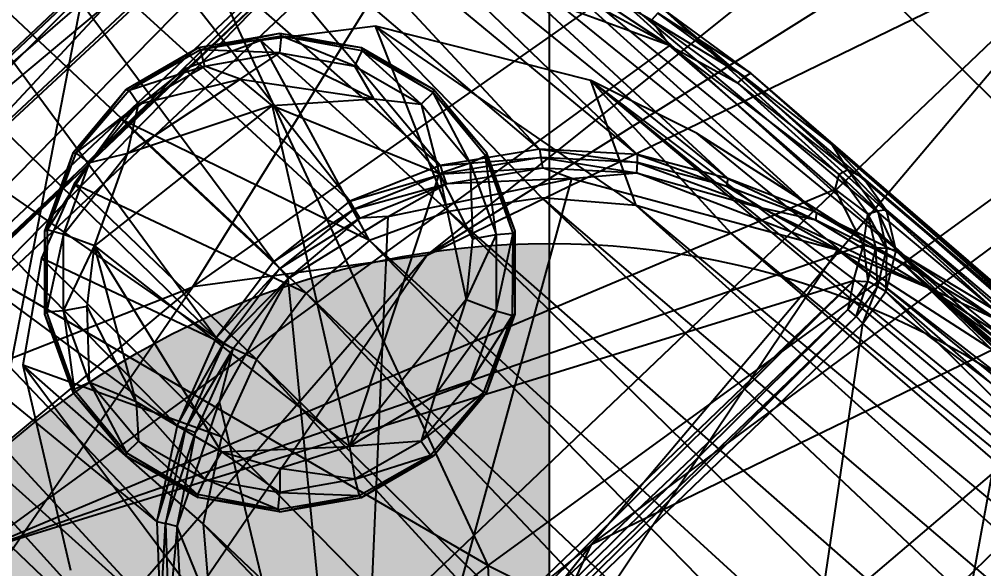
# Model space of a CAD drawing. Extents: x 11992 to 29481, y -6727 to 6811.
# Drawn here: x 16981.21 to 17013.16, y -1677.41 to -1659.22 of the extents above; entities that cross this region are included whole.
import ezdxf

# ---------------------------------------------------------------- set-up
doc = ezdxf.new("R2010")
doc.units = 0
doc.header["$MEASUREMENT"] = 0
doc.linetypes.add('DOTE', pattern=[2.42, 2, -0.2, 0.02, -0.2])
doc.layers.get('0').update_dxf_attribs({"color": 8, "linetype": 'CONTINUOUS'})
doc.layers.get('Defpoints').update_dxf_attribs({"color": 8, "linetype": 'CONTINUOUS'})
doc.layers.add('zoylight 2射灯', color=1, linetype='CONTINUOUS')
doc.layers.add('zoylight 4标注', color=9, linetype='CONTINUOUS')
doc.styles.add('CCD-DIM', font='archs.shx', dxfattribs={"width": 0.8})
doc.dimstyles.new('zoylight_DIM_40', dxfattribs={"dimscale": 40, "dimtxt": 1.9, "dimasz": 0.4, "dimexe": 0.5, "dimexo": 0.5, "dimgap": 0.5, "dimtad": 1, "dimdec": 0, "dimrnd": 5, "dimzin": 12, "dimdsep": 46, "dimtxsty": 'CCD-DIM', "dimblk": 'CCD_Dimension_Tick', "dimcen": 0.125, "dimclrd": 44, "dimclre": 44, "dimclrt": 50, "dimadec": 0, "dimazin": 0, "dimtfac": 1, "dimtdec": 0, "dimtmove": 2, "dimatfit": 3, "dimldrblk": 'CCD_Leader_Dot', "dimfxl": 0, "dimtvp": 1, "dimtolj": 1, "dimtzin": 0, "dimarcsym": 0})

# ---------------------------------------------------------------- blocks, each defined once
blk = doc.blocks.new('嵌入式射灯55')
at = {"layer": 'zoylight 2射灯'}
h = blk.add_hatch(color=256, dxfattribs=at)
h.dxf.hatch_style = 1
h.paths.add_polyline_path([(0, 0), (0, 27.5, 0.414214), (-27.5, 0)])
h.paths.add_polyline_path([(0, -27.5, 0.414214), (27.5, 0), (0, 0)])
blk.add_line((0, -48.125), (0, 48.125), dxfattribs=at)
blk.add_circle((0, 0), 27.5, dxfattribs=at)
blk = doc.blocks.new('CCD_Dimension_Tick')
at = {"color": 0, "linetype": 'ByBlock'}
for p, q in [((-1.0906, 0), (0, 0)), ((0, 0), (1.0906, 0))]:
    blk.add_line(p, q, dxfattribs=at)
at = {"color": 0, "linetype": 'Continuous', "const_width": 0.6075}
blk.add_lwpolyline([(-0.6104, -0.6104), (0.6104, 0.6104)], dxfattribs=at)
blk = doc.blocks.new('*D122')
at = {"layer": 'Defpoints', "color": 0, "linetype": 'Continuous'}
for p in [(16998.772, -1694.142, -420.001), (16919.975, -3240.351), (16998.772, -3240.351, -420.001)]:
    blk.add_point(p, dxfattribs=at)
at = {"layer": 'zoylight 4标注', "color": 44, "lineweight": -2}
for p, q in [((16978.772, -1694.142), (16899.975, -1694.142)), ((16919.975, -1710.142), (16919.975, -3224.351))]:
    blk.add_line(p, q, dxfattribs=at)
at = {"layer": 'zoylight 4标注', "color": 44, "linetype": 'Continuous', "lineweight": -2}
blk.add_line((16978.772, -3240.351), (16899.975, -3240.351), dxfattribs=at)
at = {"layer": 'zoylight 4标注', "color": 44, "linetype": 'Continuous', "lineweight": -2, "xscale": 16, "yscale": 16, "zscale": 16}
for p, rotation in [((16919.975, -1694.142), 90), ((16919.975, -3240.351), 270)]:
    blk.add_blockref('CCD_Dimension_Tick', p, dxfattribs=dict(at, rotation=rotation))
at = {"layer": 'zoylight 4标注', "color": 50, "linetype": 'Continuous', "insert": (16861.975, -2467.246), "char_height": 76, "attachment_point": 5, "rotation": 90, "style": 'CCD-DIM'}
blk.add_mtext('\\A1;1545', dxfattribs=at)
blk = doc.blocks.new('CCD_Leader_Dot')
at = {"color": 0, "linetype": 'ByBlock'}
blk.add_line((-5, 0), (-10, 0), dxfattribs=at)
at = {"color": 0, "linetype": 'ByBlock', "const_width": 5}
blk.add_lwpolyline([(-2.5, 0, 1), (2.5, 0, 1)], format="xyb", close=True, dxfattribs=at)
blk = doc.blocks.new('*D124')
at = {"layer": 'Defpoints', "color": 0, "linetype": 'Continuous'}
for p in [(16998.772, -1630.281), (16998.772, -1694.142, -420.001), (17698.772, -1694.142, -420.001)]:
    blk.add_point(p, dxfattribs=at)
at = {"layer": 'zoylight 4标注', "color": 44, "linetype": 'Continuous', "lineweight": -2}
blk.add_line((16998.772, -1674.142), (16998.772, -1610.281), dxfattribs=at)
at = {"layer": 'zoylight 4标注', "color": 44, "lineweight": -2}
for p, q in [((17698.772, -1674.142), (17698.772, -1610.281)), ((17682.772, -1630.281), (17014.772, -1630.281))]:
    blk.add_line(p, q, dxfattribs=at)
at = {"layer": 'zoylight 4标注', "color": 44, "linetype": 'Continuous', "lineweight": -2, "xscale": 16, "yscale": 16, "zscale": 16, "rotation": 180}
blk.add_blockref('CCD_Dimension_Tick', (16998.772, -1630.281), dxfattribs=at)
at = {"layer": 'zoylight 4标注', "color": 44, "linetype": 'Continuous', "lineweight": -2, "xscale": 16, "yscale": 16, "zscale": 16}
blk.add_blockref('CCD_Dimension_Tick', (17698.772, -1630.281), dxfattribs=at)
at = {"layer": 'zoylight 4标注', "color": 50, "linetype": 'Continuous', "insert": (17348.772, -1572.281), "char_height": 76, "attachment_point": 5, "style": 'CCD-DIM'}
blk.add_mtext('\\A1;700', dxfattribs=at)

msp = doc.modelspace()

# ---------------------------------------------------------------- linework, layer by layer
for p, q in [((16994.724, -1667.029, -1714.023), (17063.676, -1623.736, -1721.321)), ((16986.961, -1668.075, -1714.131), (17038.858, -1631.69, -1719.945)), ((16994.724, -1667.029, -1714.023), (17038.858, -1631.69, -1719.945)), ((16997.702, -1646.189, -1750.649), (17015.346, -1663.763, -1921.458)), ((16998.673, -1646.543, -1718.144), (16962.955, -1682.867, -1713.492)), ((16998.673, -1646.543, -1718.144), (16977.43, -1664.303, -1715.924)), ((16998.448, -1663.514, -2361.955), (16985.506, -1652.506, -2436.142)), ((16995.153, -1664.056, -2361.905), (16985.506, -1652.506, -2436.142)), ((17000.153, -1676.612, -1717.138), (17032.941, -1652.272, -1721.299)), ((17001.678, -1663.693, -2362.017), (16988.424, -1652.742, -2436.193)), ((16998.448, -1663.514, -2361.955), (16988.424, -1652.742, -2436.193)), ((16994.726, -1652.94, -1717.666), (16962.955, -1682.867, -1713.492)), ((16975.645, -1672.518, -1715.058), (16996.249, -1653.136, -1717.681)), ((16979.681, -1667.663, -1716.401), (16994.726, -1652.94, -1717.666)), ((16992.155, -1665.24, -2361.865), (16982.471, -1652.906, -2436.098)), ((16995.153, -1664.056, -2361.905), (16982.471, -1652.906, -2436.098)), ((16986.961, -1668.075, -1714.131), (16996.249, -1653.136, -1717.681)), ((16984.273, -1653.376, -2436.764), (16979.716, -1676.874, -2436.925)), ((17002.753, -1660.081, -2436.959), (16984.273, -1653.376, -2436.764)), ((17004.68, -1664.495, -2362.064), (16991.072, -1653.448, -2436.232)), ((17001.678, -1663.693, -2362.017), (16991.072, -1653.448, -2436.232)), ((16992.155, -1665.24, -2361.865), (16979.713, -1653.91, -2436.062)), ((16989.642, -1667.239, -2361.849), (16979.713, -1653.91, -2436.062)), ((16976.177, -1664.803, -1718.039), (16987.326, -1654.288, -1717.905)), ((16977.43, -1664.303, -1715.924), (16987.326, -1654.288, -1717.905)), ((17007.611, -1665.615, -2362.095), (16993.774, -1654.403, -2436.253)), ((17004.68, -1664.495, -2362.064), (16993.774, -1654.403, -2436.253)), ((16987.988, -1654.588, -1720.911), (16976.177, -1664.803, -1718.039)), ((16977.709, -1665.586, -1720.037), (16987.988, -1654.588, -1720.911)), ((16975.865, -1665.194, -1749.195), (16986.458, -1655.208, -1749.57)), ((16996.738, -1677.308, -1908.311), (16986.458, -1655.208, -1749.57)), ((16977.588, -1665.612, -1719.744), (16988.449, -1655.452, -1721.083)), ((16977.709, -1665.586, -1720.037), (16988.643, -1655.444, -1721.239)), ((17010.565, -1667.07, -2362.122), (16996.568, -1655.608, -2436.274)), ((17007.611, -1665.615, -2362.095), (16996.568, -1655.608, -2436.274)), ((16973.499, -1698.032, -1711.7), (17017.681, -1655.871, -1717.375)), ((16989.642, -1667.239, -2361.849), (16977.407, -1655.758, -2436.049)), ((16987.735, -1669.761, -2361.869), (16977.407, -1655.758, -2436.049)), ((16994.724, -1667.029, -1714.023), (17017.681, -1655.871, -1717.375)), ((17002.753, -1660.081, -2436.959), (16994.95, -1655.865, -2436.907)), ((17000.153, -1676.612, -1717.138), (17017.681, -1655.871, -1717.375)), ((17002.753, -1660.081, -2436.959), (16997.396, -1656.549, -2436.855)), ((17002.158, -1659.243, -2436.886), (16997.396, -1656.549, -2436.855)), ((17013.526, -1668.846, -2362.135), (16999.592, -1657.173, -2436.296)), ((17010.565, -1667.07, -2362.122), (16999.592, -1657.173, -2436.296)), ((16975.645, -1672.518, -1715.058), (16990.352, -1657.483, -1717.863)), ((16979.604, -1667.607, -1716.487), (16990.352, -1657.483, -1717.863)), ((16979.681, -1667.663, -1716.401), (16990.363, -1657.466, -1717.872)), ((16987.735, -1669.761, -2361.869), (16975.739, -1658.052, -2436.072)), ((17016.919, -1671.101, -2362.163), (17002.556, -1658.89, -2436.311)), ((17013.526, -1668.846, -2362.135), (17002.556, -1658.89, -2436.311)), ((17005.448, -1661.004, -2436.345), (17002.556, -1658.89, -2436.311)), ((17002.365, -1659.012, -2436.697), (17002.158, -1659.243, -2436.886)), ((17005.448, -1661.004, -2436.345), (17002.365, -1659.012, -2436.697)), ((17005.249, -1661.12, -2436.732), (17002.365, -1659.012, -2436.697)), ((16993.013, -1659.45, -2399.01), (16989.214, -1659.92, -2399.008)), ((17001.648, -1665.389, -2360.338), (16993.013, -1659.45, -2399.01)), ((16998.516, -1665.134, -2361.137), (16993.013, -1659.45, -2399.01)), ((16995.433, -1665.58, -2361.675), (16993.013, -1659.45, -2399.01)), ((17000.14, -1661.24, -2399.003), (16993.013, -1659.45, -2399.01)), ((17005.005, -1661.322, -2436.919), (17002.158, -1659.243, -2436.886)), ((17002.753, -1660.081, -2436.959), (17002.158, -1659.243, -2436.886)), ((17005.249, -1661.12, -2436.732), (17002.158, -1659.243, -2436.886)), ((16989.842, -1659.692, -2427.466), (16987.134, -1660.169, -2427.466)), ((16989.842, -1659.692, -2427.466), (16987.213, -1660.226, -2438.824)), ((16989.897, -1659.772, -2438.824), (16987.213, -1660.226, -2438.824)), ((16989.842, -1659.692, -2427.466), (16989.897, -1659.772, -2438.824)), ((16992.55, -1660.169, -2427.466), (16989.842, -1659.692, -2427.466)), ((16989.842, -1660.33, -2439.799), (16989.897, -1659.772, -2438.824)), ((16992.55, -1660.169, -2427.466), (16989.897, -1659.772, -2438.824)), ((16992.574, -1660.264, -2438.824), (16989.897, -1659.772, -2438.824)), ((16992.331, -1660.769, -2439.799), (16989.897, -1659.772, -2438.824)), ((17002.753, -1660.081, -2436.959), (16979.716, -1676.874, -2436.925)), ((16987.134, -1660.169, -2427.466), (16984.753, -1661.544, -2427.466)), ((16987.134, -1660.169, -2427.466), (16984.847, -1661.571, -2438.824)), ((16989.214, -1659.92, -2399.008), (16986.684, -1660.866, -2399.008)), ((16987.134, -1660.169, -2427.466), (16987.213, -1660.226, -2438.824)), ((16995.433, -1665.58, -2361.675), (16989.214, -1659.92, -2399.008)), ((16992.813, -1666.544, -2362.084), (16989.214, -1659.92, -2399.008)), ((16992.55, -1660.169, -2427.466), (16992.574, -1660.264, -2438.824)), ((16994.931, -1661.544, -2427.466), (16992.55, -1660.169, -2427.466)), ((17008.231, -1664.857, -2437.041), (17002.753, -1660.081, -2436.959)), ((17002.753, -1660.081, -2436.959), (17008.366, -1664.362, -2436.97)), ((17002.753, -1660.081, -2436.959), (17005.005, -1661.322, -2436.919)), ((16987.213, -1660.226, -2438.824), (16984.847, -1661.571, -2438.824)), ((16989.842, -1660.33, -2439.799), (16987.213, -1660.226, -2438.824)), ((16987.353, -1660.769, -2439.799), (16987.213, -1660.226, -2438.824)), ((16987.353, -1660.769, -2439.799), (16989.842, -1660.33, -2439.799)), ((16988.524, -1661.197, -2440.281), (16989.842, -1660.33, -2439.799)), ((16989.842, -1660.33, -2439.799), (16992.953, -1661.85, -2440.281)), ((16989.842, -1660.33, -2439.799), (16992.331, -1660.769, -2439.799)), ((16992.331, -1660.769, -2439.799), (16992.574, -1660.264, -2438.824)), ((16994.931, -1661.544, -2427.466), (16992.574, -1660.264, -2438.824)), ((16994.921, -1661.641, -2438.824), (16992.574, -1660.264, -2438.824)), ((16994.521, -1662.033, -2439.799), (16992.574, -1660.264, -2438.824)), ((16987.735, -1669.761, -2361.869), (16974.622, -1660.656, -2436.085)), ((16986.443, -1672.665, -2361.884), (16974.622, -1660.656, -2436.085)), ((16987.353, -1660.769, -2439.799), (16984.847, -1661.571, -2438.824)), ((16985.163, -1662.033, -2439.799), (16987.353, -1660.769, -2439.799)), ((16988.524, -1661.197, -2440.281), (16987.353, -1660.769, -2439.799)), ((16992.953, -1661.85, -2440.281), (16992.331, -1660.769, -2439.799)), ((16992.331, -1660.769, -2439.799), (16994.521, -1662.033, -2439.799)), ((16986.684, -1660.866, -2399.008), (16984.599, -1662.535, -2399.008)), ((16992.813, -1666.544, -2362.084), (16986.684, -1660.866, -2399.008)), ((17005.249, -1661.12, -2436.732), (17005.005, -1661.322, -2436.919)), ((17005.448, -1661.004, -2436.345), (17005.249, -1661.12, -2436.732)), ((17008.126, -1663.367, -2436.378), (17005.249, -1661.12, -2436.732)), ((17008.652, -1664.204, -2436.789), (17005.249, -1661.12, -2436.732)), ((17008.126, -1663.367, -2436.378), (17005.448, -1661.004, -2436.345)), ((17016.919, -1671.101, -2362.163), (17005.448, -1661.004, -2436.345)), ((17020.021, -1673.572, -2362.19), (17005.448, -1661.004, -2436.345)), ((16984.8, -1663.662, -2440.338), (16988.524, -1661.197, -2440.281)), ((16985.163, -1662.033, -2439.799), (16988.524, -1661.197, -2440.281)), ((16989.59, -1662.071, -2440.43), (16988.524, -1661.197, -2440.281)), ((16988.524, -1661.197, -2440.281), (16992.953, -1661.85, -2440.281)), ((17018.741, -1675.304, -2326.73), (17000.14, -1661.24, -2399.003)), ((17003.669, -1662.997, -2399.006), (17000.14, -1661.24, -2399.003)), ((17004.802, -1666.327, -2359.408), (17000.14, -1661.24, -2399.003)), ((17001.648, -1665.389, -2360.338), (17000.14, -1661.24, -2399.003)), ((17000.14, -1661.24, -2399.003), (17065.18, -1714.4, -2067.085)), ((17000.14, -1661.24, -2399.003), (17061.288, -1712.672, -2067.066)), ((17008.652, -1664.204, -2436.789), (17005.005, -1661.322, -2436.919)), ((17008.366, -1664.362, -2436.97), (17005.005, -1661.322, -2436.919)), ((16984.753, -1661.544, -2427.466), (16982.986, -1663.65, -2427.466)), ((16984.753, -1661.544, -2427.466), (16983.083, -1663.643, -2438.824)), ((16984.847, -1661.571, -2438.824), (16983.083, -1663.643, -2438.824)), ((16984.753, -1661.544, -2427.466), (16984.847, -1661.571, -2438.824)), ((16985.163, -1662.033, -2439.799), (16984.847, -1661.571, -2438.824)), ((16994.521, -1662.033, -2439.799), (16994.921, -1661.641, -2438.824)), ((16994.931, -1661.544, -2427.466), (16994.921, -1661.641, -2438.824)), ((16996.698, -1663.65, -2427.466), (16994.921, -1661.641, -2438.824)), ((16996.656, -1663.738, -2438.824), (16994.921, -1661.641, -2438.824)), ((16996.145, -1663.97, -2439.799), (16994.921, -1661.641, -2438.824)), ((16996.698, -1663.65, -2427.466), (16994.931, -1661.544, -2427.466)), ((16985.163, -1662.033, -2439.799), (16983.083, -1663.643, -2438.824)), ((16983.539, -1663.97, -2439.799), (16985.163, -1662.033, -2439.799)), ((16989.59, -1662.071, -2440.43), (16983.7, -1666.725, -2440.38)), ((16984.8, -1663.662, -2440.338), (16985.163, -1662.033, -2439.799)), ((16989.59, -1662.071, -2440.43), (16984.8, -1663.662, -2440.338)), ((16989.59, -1662.071, -2440.43), (16992.953, -1661.85, -2440.281)), ((16989.59, -1662.071, -2440.43), (16992.147, -1673.37, -2440.38)), ((16989.59, -1662.071, -2440.43), (16995.121, -1664.325, -2440.375)), ((16992.953, -1661.85, -2440.281), (16995.121, -1664.325, -2440.375)), ((16992.953, -1661.85, -2440.281), (16994.521, -1662.033, -2439.799)), ((16994.521, -1662.033, -2439.799), (16995.121, -1664.325, -2440.375)), ((16994.521, -1662.033, -2439.799), (16996.145, -1663.97, -2439.799)), ((16984.599, -1662.535, -2399.008), (16983.025, -1664.666, -2399.008)), ((16990.714, -1668.287, -2361.88), (16984.599, -1662.535, -2399.008)), ((16992.813, -1666.544, -2362.084), (16984.599, -1662.535, -2399.008)), ((17018.741, -1675.304, -2326.73), (17003.669, -1662.997, -2399.006)), ((17003.669, -1662.997, -2399.006), (17010.543, -1667.369, -2399.008)), ((17008.126, -1663.367, -2436.378), (17008.652, -1664.204, -2436.789)), ((17009.178, -1664.478, -2436.421), (17008.126, -1663.367, -2436.378)), ((17022.939, -1676.258, -2362.216), (17008.126, -1663.367, -2436.378)), ((17020.021, -1673.572, -2362.19), (17008.126, -1663.367, -2436.378)), ((16986.443, -1672.665, -2361.884), (16974.068, -1663.556, -2436.125)), ((16985.77, -1675.848, -2361.931), (16974.068, -1663.556, -2436.125)), ((16982.986, -1663.65, -2427.466), (16982.045, -1666.234, -2427.466)), ((16983.083, -1663.643, -2438.824), (16982.134, -1666.194, -2438.824)), ((16982.986, -1663.65, -2427.466), (16982.134, -1666.194, -2438.824)), ((16982.674, -1666.345, -2439.799), (16984.8, -1663.662, -2440.338)), ((16982.986, -1663.65, -2427.466), (16983.083, -1663.643, -2438.824)), ((16983.539, -1663.97, -2439.799), (16983.083, -1663.643, -2438.824)), ((16984.8, -1663.662, -2440.338), (16983.539, -1663.97, -2439.799)), ((16983.7, -1666.725, -2440.38), (16984.8, -1663.662, -2440.338)), ((16998.448, -1663.514, -2361.955), (16995.153, -1664.056, -2361.905)), ((16996.698, -1663.65, -2427.466), (16996.656, -1663.738, -2438.824)), ((16997.639, -1666.234, -2427.466), (16996.698, -1663.65, -2427.466)), ((17001.678, -1663.693, -2362.017), (16998.448, -1663.514, -2361.955)), ((16998.448, -1663.514, -2361.955), (17001.674, -1663.962, -2361.632)), ((16998.448, -1663.514, -2361.955), (16998.487, -1663.794, -2361.572)), ((17001.678, -1663.693, -2362.017), (17001.674, -1663.962, -2361.632)), ((17004.68, -1664.495, -2362.064), (17001.678, -1663.693, -2362.017)), ((17001.678, -1663.693, -2362.017), (17004.634, -1664.746, -2361.678)), ((16983.539, -1663.97, -2439.799), (16982.134, -1666.194, -2438.824)), ((16982.674, -1666.345, -2439.799), (16983.539, -1663.97, -2439.799)), ((16995.121, -1664.325, -2440.375), (16996.145, -1663.97, -2439.799)), ((16995.153, -1664.056, -2361.905), (16998.487, -1663.794, -2361.572)), ((16998.487, -1663.794, -2361.572), (16995.236, -1664.338, -2361.523)), ((16996.145, -1663.97, -2439.799), (16996.656, -1663.738, -2438.824)), ((16996.145, -1663.97, -2439.799), (16996.224, -1666.484, -2440.271)), ((16996.145, -1663.97, -2439.799), (16997.01, -1666.345, -2439.799)), ((16997.639, -1666.234, -2427.466), (16996.656, -1663.738, -2438.824)), ((16997.569, -1666.302, -2438.824), (16996.656, -1663.738, -2438.824)), ((16997.01, -1666.345, -2439.799), (16996.656, -1663.738, -2438.824)), ((16996.738, -1677.308, -1908.311), (17015.346, -1663.763, -1921.458)), ((17001.674, -1663.962, -2361.632), (16998.487, -1663.794, -2361.572)), ((16998.487, -1663.794, -2361.572), (16998.537, -1664.135, -2361.391)), ((16998.487, -1663.794, -2361.572), (17001.658, -1664.299, -2361.449)), ((17001.674, -1663.962, -2361.632), (17001.658, -1664.299, -2361.449)), ((17001.674, -1663.962, -2361.632), (17005.82, -1665.47, -2361.508)), ((17004.634, -1664.746, -2361.678), (17001.674, -1663.962, -2361.632)), ((17015.346, -1663.763, -1921.458), (17011.532, -1684.604, -2024.292)), ((16995.121, -1664.325, -2440.375), (16992.147, -1673.37, -2440.38)), ((16995.153, -1664.056, -2361.905), (16992.155, -1665.24, -2361.865)), ((16995.121, -1664.325, -2440.375), (16996.011, -1668.499, -2440.366)), ((16995.121, -1664.325, -2440.375), (16996.224, -1666.484, -2440.271)), ((16995.153, -1664.056, -2361.905), (16995.236, -1664.338, -2361.523)), ((16995.236, -1664.338, -2361.523), (16998.537, -1664.135, -2361.391)), ((16995.352, -1664.668, -2361.344), (16998.537, -1664.135, -2361.391)), ((16999.511, -1664.488, -2361.354), (16998.537, -1664.135, -2361.391)), ((16998.537, -1664.135, -2361.391), (17001.658, -1664.299, -2361.449)), ((16999.511, -1664.488, -2361.354), (17001.658, -1664.299, -2361.449)), ((17008.315, -1666.85, -2361.481), (17001.658, -1664.299, -2361.449)), ((17001.658, -1664.299, -2361.449), (17005.82, -1665.47, -2361.508)), ((17008.652, -1664.204, -2436.789), (17008.366, -1664.362, -2436.97)), ((17008.652, -1664.204, -2436.789), (17009.648, -1665.574, -2436.9)), ((17009.921, -1665.533, -2436.518), (17008.652, -1664.204, -2436.789)), ((17009.178, -1664.478, -2436.421), (17008.652, -1664.204, -2436.789)), ((16992.155, -1665.24, -2361.865), (16995.236, -1664.338, -2361.523)), ((16995.236, -1664.338, -2361.523), (16992.305, -1665.506, -2361.485)), ((16992.349, -1690.625, -2361.501), (16999.511, -1664.488, -2361.354)), ((16993.43, -1665.754, -2361.262), (16999.511, -1664.488, -2361.354)), ((16995.236, -1664.338, -2361.523), (16995.352, -1664.668, -2361.344)), ((16999.511, -1664.488, -2361.354), (16995.352, -1664.668, -2361.344)), ((16999.511, -1664.488, -2361.354), (17008.315, -1666.85, -2361.481)), ((17004.68, -1664.495, -2362.064), (17004.634, -1664.746, -2361.678)), ((17007.611, -1665.615, -2362.095), (17004.68, -1664.495, -2362.064)), ((17004.68, -1664.495, -2362.064), (17007.593, -1665.873, -2361.71)), ((17008.231, -1664.857, -2437.041), (17008.366, -1664.362, -2436.97)), ((17009.321, -1665.672, -2437.082), (17008.366, -1664.362, -2436.97)), ((17009.648, -1665.574, -2436.9), (17008.366, -1664.362, -2436.97)), ((17009.178, -1664.478, -2436.421), (17022.939, -1676.258, -2362.216)), ((17009.178, -1664.478, -2436.421), (17024.172, -1677.574, -2362.255)), ((17009.178, -1664.478, -2436.421), (17009.921, -1665.533, -2436.518)), ((17008.231, -1664.857, -2437.041), (16979.716, -1676.874, -2436.925)), ((16983.025, -1664.666, -2399.008), (16981.949, -1667.133, -2399.008)), ((16990.714, -1668.287, -2361.88), (16983.025, -1664.666, -2399.008)), ((16989.073, -1670.483, -2361.817), (16983.025, -1664.666, -2399.008)), ((16992.305, -1665.506, -2361.485), (16995.352, -1664.668, -2361.344)), ((16992.494, -1665.807, -2361.308), (16995.352, -1664.668, -2361.344)), ((17024.684, -1664.693, -1724.889), (16993.179, -1691.482, -1720.574)), ((16993.43, -1665.754, -2361.262), (16995.352, -1664.668, -2361.344)), ((17000.153, -1676.612, -1717.138), (17024.684, -1664.693, -1724.889)), ((17007.593, -1665.873, -2361.71), (17004.634, -1664.746, -2361.678)), ((17004.634, -1664.746, -2361.678), (17005.82, -1665.47, -2361.508)), ((17009.174, -1666.702, -2437.251), (17008.231, -1664.857, -2437.041)), ((17008.231, -1664.857, -2437.041), (17009.321, -1665.672, -2437.082)), ((16996.738, -1677.308, -1908.311), (16975.865, -1665.194, -1749.195)), ((16992.155, -1665.24, -2361.865), (16989.642, -1667.239, -2361.849)), ((16992.155, -1665.24, -2361.865), (16992.305, -1665.506, -2361.485)), ((16998.516, -1665.134, -2361.137), (16995.433, -1665.58, -2361.675)), ((17001.648, -1665.389, -2360.338), (16998.516, -1665.134, -2361.137)), ((16998.516, -1665.134, -2361.137), (17053.415, -1711.947, -2066.648)), ((16998.516, -1665.134, -2361.137), (17049.328, -1712.965, -2066.996)), ((16989.642, -1667.239, -2361.849), (16992.305, -1665.506, -2361.485)), ((16992.305, -1665.506, -2361.485), (16989.842, -1667.475, -2361.47)), ((16992.305, -1665.506, -2361.485), (16992.494, -1665.807, -2361.308)), ((16995.433, -1665.58, -2361.675), (16992.813, -1666.544, -2362.084)), ((16995.433, -1665.58, -2361.675), (17049.328, -1712.965, -2066.996)), ((16995.433, -1665.58, -2361.675), (17045.75, -1714.908, -2066.633)), ((17004.802, -1666.327, -2359.408), (17001.648, -1665.389, -2360.338)), ((17001.648, -1665.389, -2360.338), (17057.461, -1711.806, -2066.665)), ((17001.648, -1665.389, -2360.338), (17053.415, -1711.947, -2066.648)), ((17005.82, -1665.47, -2361.508), (17011.283, -1668.094, -2361.556)), ((17007.593, -1665.873, -2361.71), (17005.82, -1665.47, -2361.508)), ((17008.315, -1666.85, -2361.481), (17005.82, -1665.47, -2361.508)), ((17007.611, -1665.615, -2362.095), (17007.593, -1665.873, -2361.71)), ((17010.565, -1667.07, -2362.122), (17007.611, -1665.615, -2362.095)), ((17007.611, -1665.615, -2362.095), (17010.563, -1667.338, -2361.738)), ((17009.648, -1665.574, -2436.9), (17009.321, -1665.672, -2437.082)), ((17009.921, -1665.533, -2436.518), (17009.648, -1665.574, -2436.9)), ((17010.249, -1666.879, -2436.65), (17009.648, -1665.574, -2436.9)), ((17009.648, -1665.574, -2436.9), (17009.94, -1666.813, -2437.037)), ((17009.921, -1665.533, -2436.518), (17024.172, -1677.574, -2362.255)), ((17009.921, -1665.533, -2436.518), (17024.886, -1678.645, -2362.348)), ((17009.921, -1665.533, -2436.518), (17010.249, -1666.879, -2436.65)), ((16989.842, -1667.475, -2361.47), (16992.494, -1665.807, -2361.308)), ((16990.116, -1667.804, -2361.27), (16993.43, -1665.754, -2361.262)), ((16990.116, -1667.804, -2361.27), (16992.494, -1665.807, -2361.308)), ((16992.349, -1690.625, -2361.501), (16993.43, -1665.754, -2361.262)), ((16993.43, -1665.754, -2361.262), (16992.494, -1665.807, -2361.308)), ((17010.563, -1667.338, -2361.738), (17007.593, -1665.873, -2361.71)), ((17007.593, -1665.873, -2361.71), (17011.283, -1668.094, -2361.556)), ((17009.174, -1666.702, -2437.251), (17009.321, -1665.672, -2437.082)), ((17009.583, -1666.781, -2437.214), (17009.321, -1665.672, -2437.082)), ((17009.94, -1666.813, -2437.037), (17009.321, -1665.672, -2437.082)), ((16982.045, -1666.234, -2427.466), (16982.134, -1666.194, -2438.824)), ((16982.045, -1666.234, -2427.466), (16982.115, -1668.916, -2438.824)), ((16982.045, -1666.234, -2427.466), (16982.045, -1668.984, -2427.466)), ((16982.134, -1666.194, -2438.824), (16982.115, -1668.916, -2438.824)), ((16982.674, -1666.345, -2439.799), (16982.134, -1666.194, -2438.824)), ((16997.639, -1666.234, -2427.466), (16997.569, -1666.302, -2438.824)), ((16997.639, -1668.984, -2427.466), (16997.639, -1666.234, -2427.466)), ((16985.77, -1675.848, -2361.931), (16974.236, -1666.415, -2436.177)), ((16985.887, -1679.029, -2361.993), (16974.236, -1666.415, -2436.177)), ((16982.674, -1666.345, -2439.799), (16982.115, -1668.916, -2438.824)), ((16982.674, -1668.873, -2439.799), (16982.674, -1666.345, -2439.799)), ((16983.7, -1666.725, -2440.38), (16982.674, -1666.345, -2439.799)), ((16992.813, -1666.544, -2362.084), (16990.714, -1668.287, -2361.88)), ((16992.813, -1666.544, -2362.084), (17045.75, -1714.908, -2066.633)), ((16992.813, -1666.544, -2362.084), (17042.615, -1717.439, -2066.628)), ((16997.01, -1666.345, -2439.799), (16996.011, -1668.499, -2440.366)), ((16996.224, -1666.484, -2440.271), (16996.011, -1668.499, -2440.366)), ((16996.224, -1666.484, -2440.271), (16997.01, -1666.345, -2439.799)), ((16997.01, -1668.873, -2439.799), (16997.569, -1666.302, -2438.824)), ((16997.01, -1666.345, -2439.799), (16997.569, -1666.302, -2438.824)), ((16997.01, -1666.345, -2439.799), (16997.01, -1668.873, -2439.799)), ((16997.55, -1669.024, -2438.824), (16997.569, -1666.302, -2438.824)), ((16997.639, -1668.984, -2427.466), (16997.569, -1666.302, -2438.824)), ((17004.802, -1666.327, -2359.408), (17061.288, -1712.672, -2067.066)), ((17004.802, -1666.327, -2359.408), (17057.461, -1711.806, -2066.665)), ((17009.174, -1666.702, -2437.251), (16979.716, -1676.874, -2436.925)), ((16982.674, -1668.873, -2439.799), (16983.7, -1666.725, -2440.38)), ((16983.46, -1668.734, -2440.271), (16983.7, -1666.725, -2440.38)), ((16983.7, -1666.725, -2440.38), (16992.147, -1673.37, -2440.38)), ((16987.914, -1673.536, -2440.369), (16983.7, -1666.725, -2440.38)), ((16985.079, -1671.889, -2440.338), (16983.7, -1666.725, -2440.38)), ((16992.349, -1690.625, -2361.501), (17008.315, -1666.85, -2361.481)), ((17008.315, -1666.85, -2361.481), (17024.097, -1679.122, -2361.716)), ((17008.315, -1666.85, -2361.481), (17018.097, -1673.169, -2361.542)), ((17008.315, -1666.85, -2361.481), (17011.283, -1668.094, -2361.556)), ((17008.839, -1667.878, -2437.356), (17009.174, -1666.702, -2437.251)), ((17009.174, -1666.702, -2437.251), (17009.317, -1667.904, -2437.296)), ((17009.174, -1666.702, -2437.251), (17009.583, -1666.781, -2437.214)), ((17009.317, -1667.904, -2437.296), (17009.583, -1666.781, -2437.214)), ((17009.643, -1668.068, -2437.121), (17009.583, -1666.781, -2437.214)), ((17009.94, -1666.813, -2437.037), (17009.583, -1666.781, -2437.214)), ((17009.94, -1666.813, -2437.037), (17009.643, -1668.068, -2437.121)), ((17009.94, -1666.813, -2437.037), (17009.919, -1668.236, -2436.749)), ((17010.249, -1666.879, -2436.65), (17009.919, -1668.236, -2436.749)), ((17010.249, -1666.879, -2436.65), (17009.94, -1666.813, -2437.037)), ((17010.249, -1666.879, -2436.65), (17024.886, -1678.645, -2362.348)), ((17010.249, -1666.879, -2436.65), (17025.156, -1679.965, -2362.454)), ((17010.249, -1666.879, -2436.65), (17024.836, -1681.246, -2362.533)), ((16994.724, -1667.029, -1714.023), (16961.078, -1705.667, -1709.862)), ((16994.724, -1667.029, -1714.023), (16973.499, -1698.032, -1711.7)), ((16981.949, -1667.133, -2399.008), (16981.331, -1670.668, -2399.011)), ((16989.073, -1670.483, -2361.817), (16981.949, -1667.133, -2399.008)), ((16987.909, -1673.041, -2361.821), (16981.949, -1667.133, -2399.008)), ((16994.724, -1667.029, -1714.023), (16986.961, -1668.075, -1714.131)), ((17010.565, -1667.07, -2362.122), (17010.563, -1667.338, -2361.738)), ((17013.526, -1668.846, -2362.135), (17010.565, -1667.07, -2362.122)), ((17010.565, -1667.07, -2362.122), (17013.625, -1669.18, -2361.756)), ((16989.642, -1667.239, -2361.849), (16987.735, -1669.761, -2361.869)), ((16987.735, -1669.761, -2361.869), (16989.842, -1667.475, -2361.47)), ((16989.842, -1667.475, -2361.47), (16987.991, -1669.94, -2361.48)), ((16989.642, -1667.239, -2361.849), (16989.842, -1667.475, -2361.47)), ((16990.116, -1667.804, -2361.27), (16989.842, -1667.475, -2361.47)), ((17018.741, -1675.304, -2326.73), (17010.543, -1667.369, -2399.008)), ((17010.543, -1667.369, -2399.008), (17016.013, -1672.418, -2399.009)), ((17010.543, -1667.369, -2399.008), (17021.84, -1677.365, -2366.628)), ((17010.543, -1667.369, -2399.008), (17061.104, -1710.981, -2162.827)), ((17010.543, -1667.369, -2399.008), (17047.609, -1699.144, -2194.54)), ((17010.563, -1667.338, -2361.738), (17011.283, -1668.094, -2361.556)), ((17013.625, -1669.18, -2361.756), (17010.563, -1667.338, -2361.738)), ((16987.84, -1671.882, -2361.261), (16990.116, -1667.804, -2361.27)), ((16990.116, -1667.804, -2361.27), (16987.991, -1669.94, -2361.48)), ((16990.116, -1667.804, -2361.27), (16988.292, -1670.129, -2361.303)), ((16992.349, -1690.625, -2361.501), (16990.116, -1667.804, -2361.27)), ((16960.009, -1690.578, -1713.834), (16986.961, -1668.075, -1714.131)), ((16961.078, -1705.667, -1709.862), (16986.961, -1668.075, -1714.131)), ((16975.645, -1672.518, -1715.058), (16986.961, -1668.075, -1714.131)), ((17008.839, -1667.878, -2437.356), (16979.716, -1676.874, -2436.925)), ((17008.839, -1667.878, -2437.356), (16989.283, -1686.656, -2437.35)), ((17008.839, -1667.878, -2437.356), (16989.511, -1687.059, -2437.304)), ((17008.839, -1667.878, -2437.356), (17008.654, -1668.824, -2437.31)), ((17008.654, -1668.824, -2437.31), (17009.317, -1667.904, -2437.296)), ((17008.839, -1667.878, -2437.356), (17009.317, -1667.904, -2437.296)), ((17008.927, -1669.061, -2437.136), (17009.317, -1667.904, -2437.296)), ((17008.927, -1669.061, -2437.136), (17009.643, -1668.068, -2437.121)), ((17009.156, -1669.287, -2436.764), (17009.643, -1668.068, -2437.121)), ((17009.643, -1668.068, -2437.121), (17009.317, -1667.904, -2437.296)), ((17009.919, -1668.236, -2436.749), (17009.643, -1668.068, -2437.121)), ((17011.283, -1668.094, -2361.556), (17016.715, -1671.623, -2361.591)), ((17013.625, -1669.18, -2361.756), (17011.283, -1668.094, -2361.556)), ((17018.097, -1673.169, -2361.542), (17011.283, -1668.094, -2361.556)), ((16990.714, -1668.287, -2361.88), (16989.073, -1670.483, -2361.817)), ((16990.714, -1668.287, -2361.88), (17042.615, -1717.439, -2066.628)), ((16990.714, -1668.287, -2361.88), (17040.036, -1720.446, -2066.983)), ((17009.156, -1669.287, -2436.764), (17009.919, -1668.236, -2436.749)), ((17024.106, -1682.26, -2362.546), (17009.919, -1668.236, -2436.749)), ((17024.836, -1681.246, -2362.533), (17009.919, -1668.236, -2436.749)), ((16983.46, -1668.734, -2440.271), (16982.674, -1668.873, -2439.799)), ((16985.079, -1671.889, -2440.338), (16983.46, -1668.734, -2440.271)), ((16983.539, -1671.248, -2439.799), (16983.46, -1668.734, -2440.271)), ((16996.011, -1668.499, -2440.366), (16992.147, -1673.37, -2440.38)), ((16996.011, -1668.499, -2440.366), (16994.973, -1671.673, -2440.281)), ((16996.011, -1668.499, -2440.366), (16997.01, -1668.873, -2439.799)), ((16982.045, -1668.984, -2427.466), (16982.115, -1668.916, -2438.824)), ((16982.045, -1668.984, -2427.466), (16983.028, -1671.48, -2438.824)), ((16982.045, -1668.984, -2427.466), (16982.986, -1671.568, -2427.466)), ((16982.674, -1668.873, -2439.799), (16982.115, -1668.916, -2438.824)), ((16982.115, -1668.916, -2438.824), (16983.028, -1671.48, -2438.824)), ((16983.539, -1671.248, -2439.799), (16982.674, -1668.873, -2439.799)), ((16982.674, -1668.873, -2439.799), (16983.028, -1671.48, -2438.824)), ((17008.654, -1668.824, -2437.31), (16989.511, -1687.059, -2437.304)), ((16990.505, -1686.749, -2437.136), (17008.654, -1668.824, -2437.31)), ((16990.505, -1686.749, -2437.136), (17008.927, -1669.061, -2437.136)), ((16990.719, -1686.977, -2436.776), (17008.927, -1669.061, -2437.136)), ((16997.01, -1668.873, -2439.799), (16994.973, -1671.673, -2440.281)), ((16997.01, -1668.873, -2439.799), (16996.145, -1671.248, -2439.799)), ((16996.145, -1671.248, -2439.799), (16997.55, -1669.024, -2438.824)), ((16996.601, -1671.575, -2438.824), (16997.55, -1669.024, -2438.824)), ((16996.698, -1671.568, -2427.466), (16997.639, -1668.984, -2427.466)), ((16996.698, -1671.568, -2427.466), (16997.55, -1669.024, -2438.824)), ((16997.01, -1668.873, -2439.799), (16997.55, -1669.024, -2438.824)), ((16997.639, -1668.984, -2427.466), (16997.55, -1669.024, -2438.824)), ((17008.927, -1669.061, -2437.136), (17008.654, -1668.824, -2437.31)), ((17009.156, -1669.287, -2436.764), (17008.927, -1669.061, -2437.136)), ((16985.887, -1679.029, -2361.993), (16974.936, -1669.222, -2436.219)), ((16986.666, -1682.115, -2362.046), (16974.936, -1669.222, -2436.219)), ((16990.719, -1686.977, -2436.776), (17009.156, -1669.287, -2436.764)), ((17004.427, -1701.348, -2362.558), (17009.156, -1669.287, -2436.764)), ((17024.106, -1682.26, -2362.546), (17009.156, -1669.287, -2436.764)), ((16987.735, -1669.761, -2361.869), (16986.443, -1672.665, -2361.884)), ((16987.735, -1669.761, -2361.869), (16987.991, -1669.94, -2361.48)), ((16986.443, -1672.665, -2361.884), (16987.991, -1669.94, -2361.48)), ((16987.991, -1669.94, -2361.48), (16986.721, -1672.772, -2361.507)), ((16987.991, -1669.94, -2361.48), (16988.292, -1670.129, -2361.303)), ((16986.721, -1672.772, -2361.507), (16988.292, -1670.129, -2361.303)), ((16987.049, -1672.899, -2361.328), (16988.292, -1670.129, -2361.303)), ((16987.84, -1671.882, -2361.261), (16988.292, -1670.129, -2361.303)), ((16987.909, -1673.041, -2361.821), (16981.331, -1670.668, -2399.011)), ((16987.306, -1675.926, -2361.664), (16981.331, -1670.668, -2399.011)), ((16987.56, -1678.993, -2360.639), (16981.331, -1670.668, -2399.011)), ((16981.331, -1670.668, -2399.011), (16982.906, -1677.457, -2399.002)), ((16989.073, -1670.483, -2361.817), (16987.909, -1673.041, -2361.821)), ((16989.073, -1670.483, -2361.817), (17040.036, -1720.446, -2066.983)), ((16989.073, -1670.483, -2361.817), (17038.256, -1724.214, -2066.637)), ((16983.539, -1671.248, -2439.799), (16983.028, -1671.48, -2438.824)), ((16985.163, -1673.185, -2439.799), (16983.539, -1671.248, -2439.799)), ((16985.079, -1671.889, -2440.338), (16983.539, -1671.248, -2439.799)), ((16983.539, -1671.248, -2439.799), (16984.763, -1673.577, -2438.824)), ((16996.145, -1671.248, -2439.799), (16994.521, -1673.185, -2439.799)), ((16994.973, -1671.673, -2440.281), (16996.145, -1671.248, -2439.799)), ((16996.145, -1671.248, -2439.799), (16996.601, -1671.575, -2438.824)), ((16982.986, -1671.568, -2427.466), (16983.028, -1671.48, -2438.824)), ((16982.986, -1671.568, -2427.466), (16984.763, -1673.577, -2438.824)), ((16982.986, -1671.568, -2427.466), (16984.753, -1673.674, -2427.466)), ((16983.028, -1671.48, -2438.824), (16984.763, -1673.577, -2438.824)), ((16994.973, -1671.673, -2440.281), (16992.147, -1673.37, -2440.38)), ((16994.521, -1673.185, -2439.799), (16996.601, -1671.575, -2438.824)), ((16994.973, -1671.673, -2440.281), (16994.521, -1673.185, -2439.799)), ((16994.837, -1673.647, -2438.824), (16996.601, -1671.575, -2438.824)), ((16994.931, -1673.674, -2427.466), (16996.698, -1671.568, -2427.466)), ((16994.931, -1673.674, -2427.466), (16996.601, -1671.575, -2438.824)), ((16996.698, -1671.568, -2427.466), (16996.601, -1671.575, -2438.824)), ((16986.666, -1682.115, -2362.046), (16976.005, -1671.994, -2436.252)), ((16987.914, -1673.536, -2440.369), (16985.079, -1671.889, -2440.338)), ((16985.079, -1671.889, -2440.338), (16987.353, -1674.449, -2439.799)), ((16985.079, -1671.889, -2440.338), (16985.163, -1673.185, -2439.799)), ((16986.446, -1676.015, -2361.353), (16987.84, -1671.882, -2361.261)), ((16987.84, -1671.882, -2361.261), (16987.049, -1672.899, -2361.328)), ((16992.349, -1690.625, -2361.501), (16987.84, -1671.882, -2361.261)), ((16986.443, -1672.665, -2361.884), (16985.77, -1675.848, -2361.931)), ((16985.77, -1675.848, -2361.931), (16986.721, -1672.772, -2361.507)), ((16986.721, -1672.772, -2361.507), (16986.052, -1675.91, -2361.552)), ((16986.052, -1675.91, -2361.552), (16987.049, -1672.899, -2361.328)), ((16986.443, -1672.665, -2361.884), (16986.721, -1672.772, -2361.507)), ((16986.446, -1676.015, -2361.353), (16987.049, -1672.899, -2361.328)), ((16986.721, -1672.772, -2361.507), (16987.049, -1672.899, -2361.328)), ((16985.163, -1673.185, -2439.799), (16984.763, -1673.577, -2438.824)), ((16985.163, -1673.185, -2439.799), (16987.353, -1674.449, -2439.799)), ((16985.163, -1673.185, -2439.799), (16987.11, -1674.954, -2438.824)), ((16987.909, -1673.041, -2361.821), (16987.306, -1675.926, -2361.664)), ((16987.909, -1673.041, -2361.821), (17038.256, -1724.214, -2066.637)), ((16994.521, -1673.185, -2439.799), (16992.147, -1673.37, -2440.38)), ((16994.521, -1673.185, -2439.799), (16992.331, -1674.449, -2439.799)), ((16994.521, -1673.185, -2439.799), (16994.837, -1673.647, -2438.824)), ((16984.753, -1673.674, -2427.466), (16984.763, -1673.577, -2438.824)), ((16984.763, -1673.577, -2438.824), (16987.11, -1674.954, -2438.824)), ((16987.914, -1673.536, -2440.369), (16987.353, -1674.449, -2439.799)), ((16987.914, -1673.536, -2440.369), (16992.147, -1673.37, -2440.38)), ((16987.914, -1673.536, -2440.369), (16989.842, -1674.089, -2440.271)), ((16987.914, -1673.536, -2440.369), (16989.842, -1674.888, -2439.799)), ((16992.147, -1673.37, -2440.38), (16989.842, -1674.089, -2440.271)), ((16992.147, -1673.37, -2440.38), (16992.331, -1674.449, -2439.799)), ((16984.753, -1673.674, -2427.466), (16987.11, -1674.954, -2438.824)), ((16984.753, -1673.674, -2427.466), (16987.134, -1675.049, -2427.466)), ((16992.331, -1674.449, -2439.799), (16994.837, -1673.647, -2438.824)), ((16992.471, -1674.992, -2438.824), (16994.837, -1673.647, -2438.824)), ((16992.55, -1675.049, -2427.466), (16994.837, -1673.647, -2438.824)), ((16992.55, -1675.049, -2427.466), (16994.931, -1673.674, -2427.466)), ((16994.931, -1673.674, -2427.466), (16994.837, -1673.647, -2438.824)), ((16992.331, -1674.449, -2439.799), (16989.842, -1674.089, -2440.271)), ((16989.842, -1674.089, -2440.271), (16989.842, -1674.888, -2439.799)), ((16987.353, -1674.449, -2439.799), (16987.11, -1674.954, -2438.824)), ((16987.353, -1674.449, -2439.799), (16989.842, -1674.888, -2439.799)), ((16989.787, -1675.446, -2438.824), (16987.353, -1674.449, -2439.799)), ((16992.331, -1674.449, -2439.799), (16989.842, -1674.888, -2439.799)), ((16992.331, -1674.449, -2439.799), (16992.471, -1674.992, -2438.824)), ((17016.061, -1674.365, -2399.007), (16996.137, -1693.6, -2399.006)), ((16987.134, -1675.049, -2427.466), (16987.11, -1674.954, -2438.824)), ((16989.787, -1675.446, -2438.824), (16987.11, -1674.954, -2438.824)), ((16989.787, -1675.446, -2438.824), (16987.134, -1675.049, -2427.466)), ((16989.842, -1675.526, -2427.466), (16987.134, -1675.049, -2427.466)), ((16989.787, -1675.446, -2438.824), (16989.842, -1674.888, -2439.799)), ((16989.787, -1675.446, -2438.824), (16992.471, -1674.992, -2438.824)), ((16989.842, -1674.888, -2439.799), (16992.471, -1674.992, -2438.824)), ((16989.842, -1675.526, -2427.466), (16992.471, -1674.992, -2438.824)), ((16989.842, -1675.526, -2427.466), (16992.55, -1675.049, -2427.466)), ((16992.55, -1675.049, -2427.466), (16992.471, -1674.992, -2438.824)), ((16989.787, -1675.446, -2438.824), (16989.842, -1675.526, -2427.466)), ((16985.77, -1675.848, -2361.931), (16985.887, -1679.029, -2361.993)), ((16985.77, -1675.848, -2361.931), (16986.052, -1675.91, -2361.552)), ((16985.887, -1679.029, -2361.993), (16986.052, -1675.91, -2361.552)), ((16986.052, -1675.91, -2361.552), (16986.163, -1679.043, -2361.611)), ((16986.446, -1676.015, -2361.353), (16986.052, -1675.91, -2361.552)), ((16986.446, -1676.015, -2361.353), (16986.163, -1679.043, -2361.611)), ((16992.349, -1690.625, -2361.501), (16986.446, -1676.015, -2361.353)), ((16986.609, -1679.207, -2361.402), (16986.446, -1676.015, -2361.353)), ((16987.306, -1675.926, -2361.664), (16987.56, -1678.993, -2360.639)), ((16987.306, -1675.926, -2361.664), (17038.256, -1724.214, -2066.637)), ((16987.306, -1675.926, -2361.664), (17037.142, -1728.249, -2066.643)), ((16965.125, -1720.236, -1713.016), (17000.153, -1676.612, -1717.138)), ((17000.153, -1676.612, -1717.138), (16973.499, -1698.032, -1711.7)), ((17000.153, -1676.612, -1717.138), (16993.179, -1691.482, -1720.574)), ((16981.101, -1689.487, -1885.326), (16996.738, -1677.308, -1908.311)), ((16997.839, -1696.96, -2018.988), (16996.738, -1677.308, -1908.311)), ((16996.738, -1677.308, -1908.311), (17011.532, -1684.604, -2024.292))]:
    msp.add_line(p, q)
at = {"layer": 'zoylight 4标注', "color": 9, "linetype": 'DOTE', "ltscale": 100}
msp.add_line((16998.772, -3639.211, -420.001), (16998.772, 98.793, -420.001), dxfattribs=at)

# ---------------------------------------------------------------- block references
at = {"layer": 'zoylight 2射灯'}
msp.add_blockref('嵌入式射灯55', (16998.772, -1694.142, -420.001), dxfattribs=at)

# ---------------------------------------------------------------- dimensions: what is measured, and where the dimension line sits
at = {"layer": 'zoylight 4标注', "linetype": 'Continuous'}
for p1, p2, distance, picture, middle in [((17698.772, -1694.142, -420.001), (16998.772, -1694.142, -420.001), -63.86, '*D124', (17348.772, -1572.281)), ((16998.772, -1694.142, -420.001), (16998.772, -3240.351, -420.001), -78.797, '*D122', (16861.975, -2467.246))]:
    dim = msp.add_aligned_dim(p1=p1, p2=p2, distance=distance, dimstyle='zoylight_DIM_40', dxfattribs=at)
    dim.commit()
    dim.dimension.update_dxf_attribs({"geometry": picture, "text_midpoint": middle})

doc.saveas('drawing.dxf')
